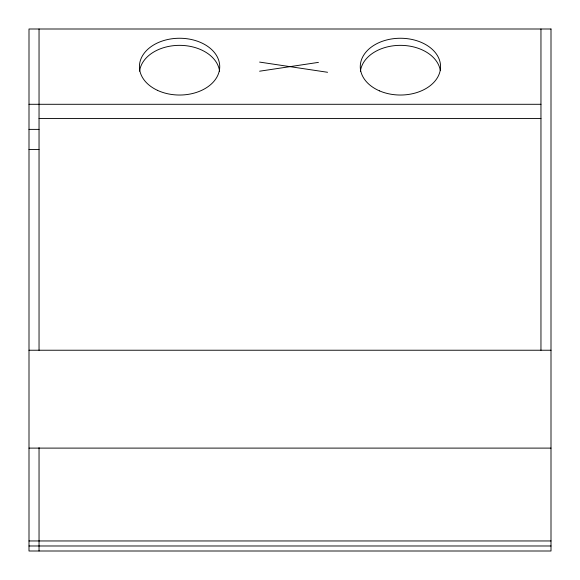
<?xml version="1.0" encoding="UTF-8"?>
<svg xmlns="http://www.w3.org/2000/svg" width="580" height="580" viewBox="0 0 580 580"><rect width="100%" height="100%" fill="white"/><g stroke="black" fill="none" stroke-linecap="round" stroke-linejoin="round"><path stroke-width="0.87" d="M259.615 71.202L318.427 62.379M29 104.291L540.959 104.291M39.041 118.487L540.959 118.487M29 129.383L39.041 129.383M29 149.459L39.041 149.459M29 350.233L551 350.233M29 448.108L551 448.108M29 540.959L551 540.959M29 545.983L551 545.983M259.615 62.089L327.57 72.282M540.959 29L540.959 350.233M39.041 29L39.041 350.233M39.041 447.615L39.041 551M360.405 71.383A40.151 28.391 0 0 1 399.678 45.356A40.151 28.391 0 0 1 440.285 70.332M139.584 71.202A40.151 28.391 0 0 1 179.677 45.349A40.151 28.391 0 0 1 219.588 71.34M551 29L29 29L29 551L551 551L551 29M379.479 90.864A40.151 28.391 0 0 0 440.561 67.36A40.151 28.391 0 0 0 381.227 41.709A40.151 28.391 0 0 0 379.479 90.864M157.419 90.32A40.151 28.391 0 0 0 219.653 68.367A40.151 28.391 0 0 0 161.653 41.238A40.151 28.391 0 0 0 157.419 90.32"/></g></svg>
